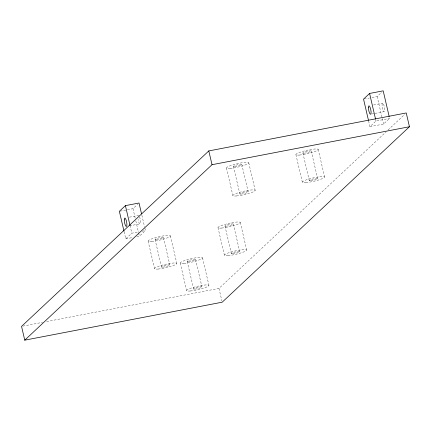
<?xml version="1.0" encoding="UTF-8"?>
<svg xmlns="http://www.w3.org/2000/svg" width="431" height="431" viewBox="0 0 431 431"><rect width="100%" height="100%" fill="white"/><g stroke="black" fill="none" stroke-linecap="round" stroke-linejoin="round"><path stroke-width="0.32" stroke-dasharray="2.15 1.62" d="M120.012 211.174L132.98 208.679L137.624 204.326M124.133 231.808L125.777 238.86L131.816 233.203L138.949 231.83M136.799 236.743L139.391 236.242L145.436 230.585L144.687 227.379M371.964 97.492L377.152 96.496L381.796 92.142M368.607 120.912L369.949 126.676L375.988 121.019L389.608 118.401L389.306 117.119M369.949 126.676L383.568 124.058L389.608 118.401M46.64 321.558L218.98 288.414L386.144 131.784M388.105 129.946L404.774 114.328M364.184 98.99L369.372 97.993M373.607 104.981L382.685 103.235M371.754 114.032L374.35 113.531M374.997 113.407L384.075 111.661A4.294 1.061 79.1 0 0 384.005 105.557A4.294 1.061 79.1 0 0 382.06 105.126A4.294 1.061 79.1 0 0 384.075 111.661M129.435 217.165L138.513 215.419A4.294 1.061 79.1 0 0 138.243 215.495M129.526 225.839L139.903 223.845M142.192 231.205L145.436 230.585M125.777 238.86L132.91 237.492M22.87 326.127L42.68 322.318M377.152 96.496L383.568 124.058M375.692 119.737L375.988 121.019M318.202 149.428L324.618 176.99M311.236 151.06L317.647 178.623M302.874 153.016L309.291 180.578M295.908 154.648L302.325 182.211M248.762 162.783L255.174 190.346M241.796 164.41L248.208 191.978M233.435 166.371L239.846 193.934M240.277 222.444L246.694 250.007M226.469 167.998L232.88 195.566M233.311 224.072L239.722 251.639M224.95 226.033L231.366 253.595M217.984 227.66L224.4 255.227M218.98 288.414L221.895 300.946M202.522 257.819L208.938 285.381M195.555 259.451L201.972 287.014M187.194 261.407L193.611 288.969M180.228 263.039L186.645 290.602M170.396 235.865L176.812 263.427M163.43 237.492L169.846 265.06M155.068 239.453L161.485 267.015M148.102 241.08L154.519 268.642M141.853 215.198L144.536 226.738M132.98 208.679L135.215 218.296M135.813 220.861L138.496 232.395M138.647 233.036L139.391 236.242M130.027 225.51L131.816 233.203M139.509 216.831A4.294 1.061 79.1 0 1 140.28 223.619A4.294 1.061 79.1 0 1 138.082 219.379M190.249 291A11.448 1.713 -13.1 0 0 208.685 285.898A11.448 1.713 -13.1 0 0 194.435 287.078A11.448 1.713 -13.1 0 0 190.249 291M228.004 255.626A11.448 1.713 -13.1 0 0 246.435 250.519A11.448 1.713 -13.1 0 0 232.19 251.704A11.448 1.713 -13.1 0 0 228.004 255.626M305.929 182.609A11.448 1.713 -13.1 0 0 324.36 177.507A11.448 1.713 -13.1 0 0 310.115 178.687A11.448 1.713 -13.1 0 0 305.929 182.609M158.123 269.041A11.448 1.713 -13.1 0 0 176.559 263.939A11.448 1.713 -13.1 0 0 162.309 265.124A11.448 1.713 -13.1 0 0 158.123 269.041M236.49 195.965A11.448 1.713 -13.1 0 0 254.92 190.858A11.448 1.713 -13.1 0 0 240.676 192.043A11.448 1.713 -13.1 0 0 236.49 195.965M194.963 289.12A4.294 0.641 -13.1 0 0 201.875 287.208A4.294 0.641 -13.1 0 0 196.531 287.649A4.294 0.641 -13.1 0 0 194.963 289.12M183.838 263.438A11.448 1.713 -13.1 0 0 202.268 258.331A11.448 1.713 -13.1 0 0 188.024 259.516A11.448 1.713 -13.1 0 0 183.838 263.438M188.552 261.558A4.294 0.641 -13.1 0 0 195.458 259.64A4.294 0.641 -13.1 0 0 190.119 260.087A4.294 0.641 -13.1 0 0 188.552 261.558M162.837 267.166A4.294 0.641 -13.1 0 0 169.749 265.248A4.294 0.641 -13.1 0 0 164.405 265.695A4.294 0.641 -13.1 0 0 162.837 267.166M151.712 241.479A11.448 1.713 -13.1 0 0 170.143 236.377A11.448 1.713 -13.1 0 0 155.898 237.556A11.448 1.713 -13.1 0 0 151.712 241.479M156.421 239.598A4.294 0.641 -13.1 0 0 163.333 237.686A4.294 0.641 -13.1 0 0 157.994 238.127A4.294 0.641 -13.1 0 0 156.421 239.598M232.718 253.746A4.294 0.641 -13.1 0 0 239.631 251.828A4.294 0.641 -13.1 0 0 234.286 252.275A4.294 0.641 -13.1 0 0 232.718 253.746M221.593 228.058A11.448 1.713 -13.1 0 0 240.024 222.956A11.448 1.713 -13.1 0 0 225.774 224.136A11.448 1.713 -13.1 0 0 221.593 228.058M226.302 226.178A4.294 0.641 -13.1 0 0 233.214 224.265A4.294 0.641 -13.1 0 0 227.875 224.707A4.294 0.641 -13.1 0 0 226.302 226.178M310.643 180.729A4.294 0.641 -13.1 0 0 317.555 178.817A4.294 0.641 -13.1 0 0 312.211 179.258A4.294 0.641 -13.1 0 0 310.643 180.729M241.198 194.085A4.294 0.641 -13.1 0 0 248.111 192.167A4.294 0.641 -13.1 0 0 242.772 192.614A4.294 0.641 -13.1 0 0 241.198 194.085M299.518 155.047A11.448 1.713 -13.1 0 0 317.949 149.945A11.448 1.713 -13.1 0 0 303.699 151.125A11.448 1.713 -13.1 0 0 299.518 155.047M304.227 153.167A4.294 0.641 -13.1 0 0 311.139 151.254A4.294 0.641 -13.1 0 0 305.8 151.696A4.294 0.641 -13.1 0 0 304.227 153.167M230.073 168.397A11.448 1.713 -13.1 0 0 248.509 163.295A11.448 1.713 -13.1 0 0 234.259 164.475A11.448 1.713 -13.1 0 0 230.073 168.397M234.787 166.517A4.294 0.641 -13.1 0 0 241.699 164.604A4.294 0.641 -13.1 0 0 236.355 165.046A4.294 0.641 -13.1 0 0 234.787 166.517"/><path stroke-width="0.65" d="M141.557 213.916L139.019 203.017L125.405 205.635L119.36 211.298L123.988 231.172M208.809 150.92L21.55 326.38L24.756 340.161L222.191 302.196L409.45 126.736L406.244 112.954L208.809 150.92L212.02 164.701L24.756 340.161M389.161 116.478L383.191 90.839L369.577 93.457L363.538 99.114L368.457 120.271M212.02 164.701L409.45 126.736M369.577 93.457L375.541 119.096M125.405 205.635L130.027 225.51M368.44 107.745A4.294 1.061 79.1 0 0 370.455 114.28A4.294 1.061 79.1 0 0 370.391 108.176A4.294 1.061 79.1 0 0 368.44 107.745M124.268 219.929A4.294 1.061 79.1 0 0 126.283 226.464A4.294 1.061 79.1 0 0 126.218 220.36A4.294 1.061 79.1 0 0 124.268 219.929"/></g></svg>
